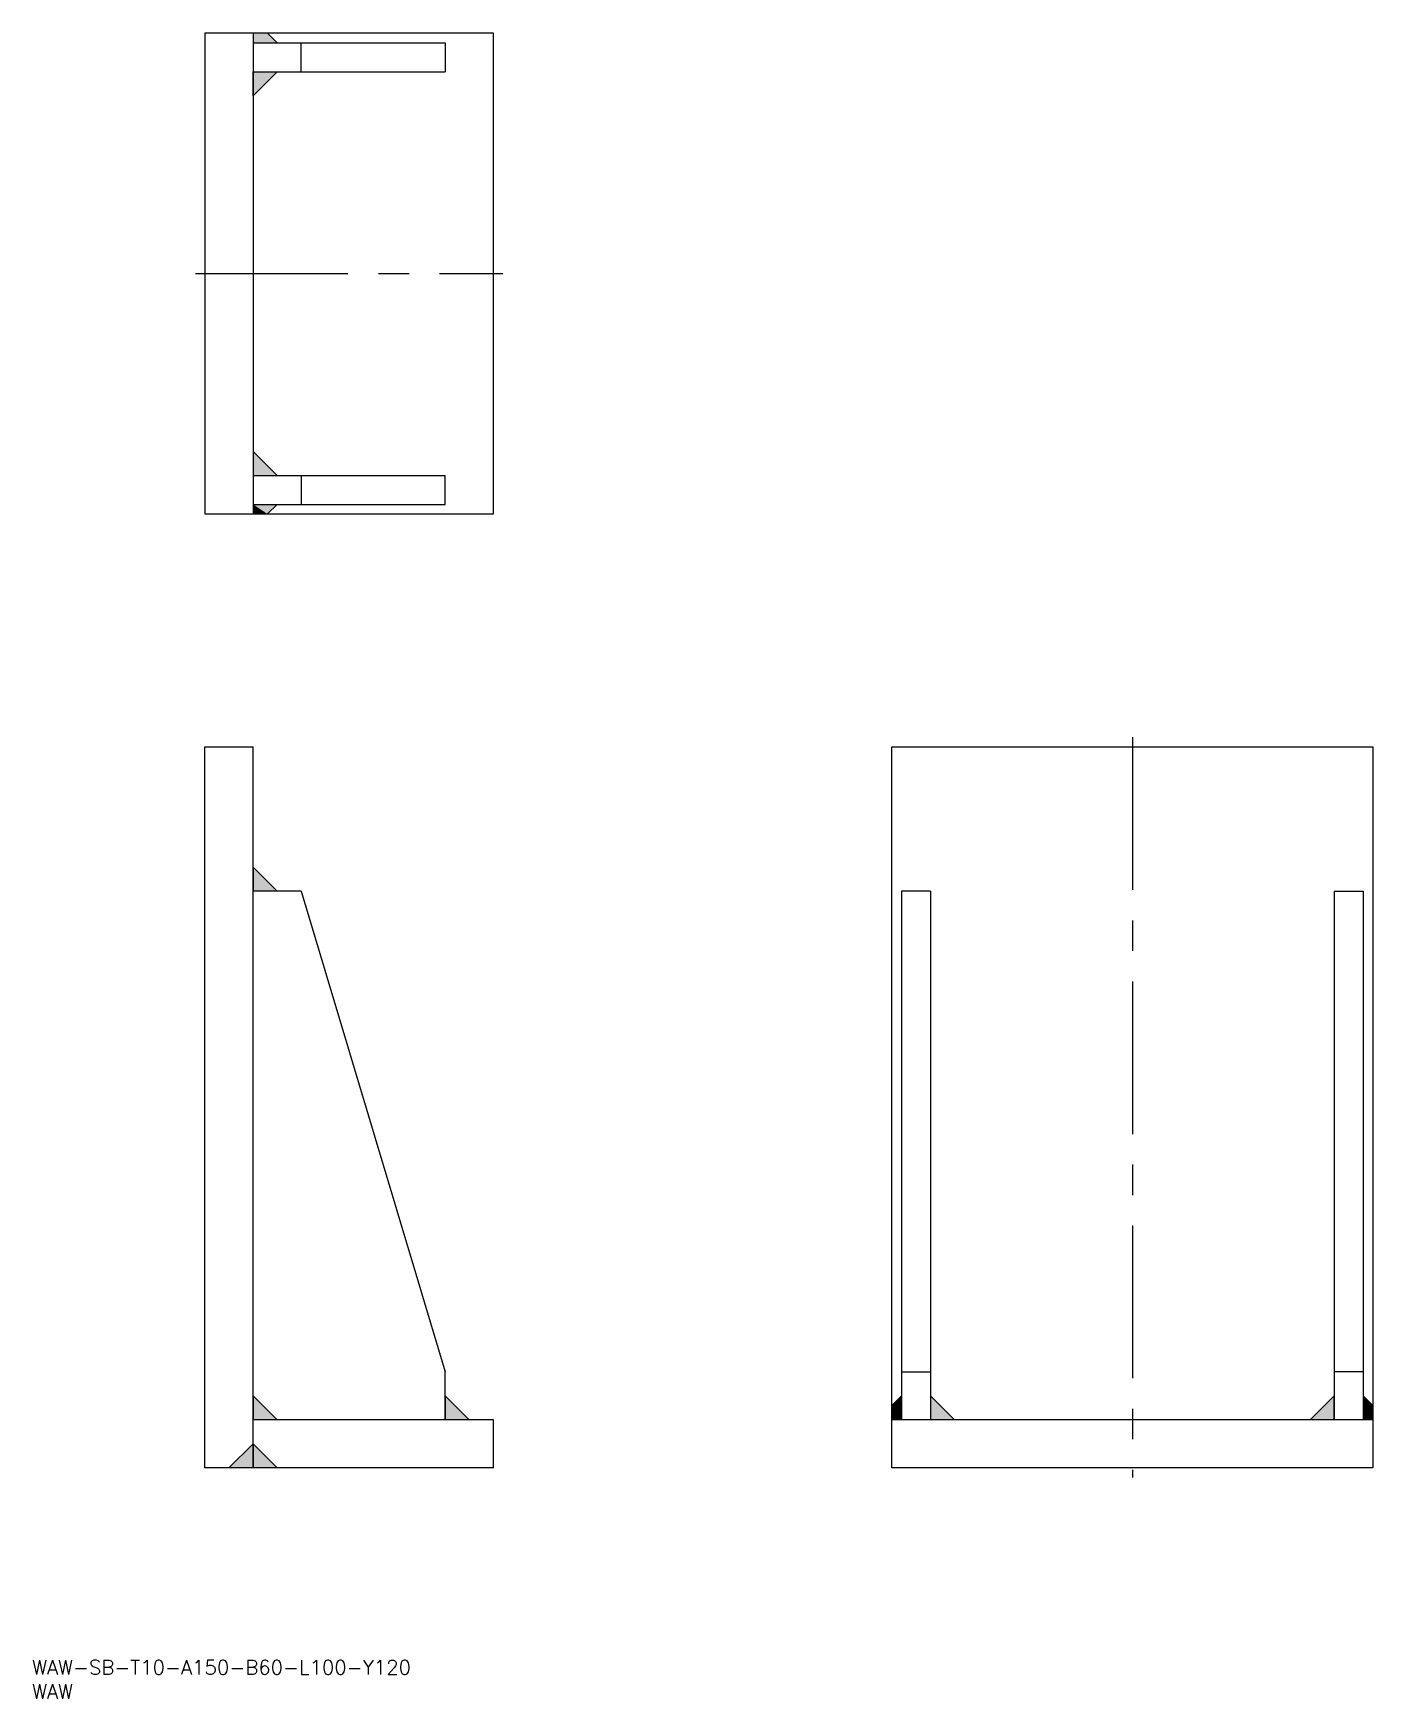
# Model space of a CAD drawing. Extents: x 0 to 279, y 0 to 346.
import ezdxf

# ---------------------------------------------------------------- set-up
doc = ezdxf.new("R2010")
doc.units = 0
doc.linetypes.add('CENTER', pattern=[50.8, 31.75, -6.35, 6.35, -6.35])
doc.layers.get('0').update_dxf_attribs({"linetype": 'CONTINUOUS'})
doc.layers.add('CENTER', color=1, linetype='CENTER')
doc.styles.get("Standard").update_dxf_attribs({"font": 'txt.shx', "height": 3, "bigfont": 'bigfont.shx'})

# ---------------------------------------------------------------- blocks, each defined once
blk = doc.blocks.new('*U1')
at = {"color": 7, "linetype": 'CONTINUOUS'}
blk.add_text('WAW-SB-T10-A150-B60-L100-Y120', height=3, dxfattribs=at).set_placement((0, 5))
blk = doc.blocks.new('*U2')
at = {"color": 7, "linetype": 'CONTINUOUS'}
blk.add_text('WAW', height=3, dxfattribs=at).set_placement((0, 0))
blk = doc.blocks.new('*U3')
at = {"color": 7, "linetype": 'CONTINUOUS'}
for p, q in [((180.891983, 63.026256), (178.891983, 61.026256)), ((180.891983, 61.026256), (180.891983, 63.026256)), ((178.891983, 61.026256), (178.891983, 58.026256)), ((180.891983, 61.026256), (180.891983, 58.026256))]:
    blk.add_line(p, q, dxfattribs=at)
for points in [[(180.891983, 63.026256), (178.891983, 61.026256), (180.891983, 61.026256)], [(178.891983, 61.026256), (178.891983, 58.026256), (180.891983, 58.026256)]]:
    blk.add_solid(points, dxfattribs=at)
at = {"color": 7, "linetype": 'CONTINUOUS', "extrusion": (0, 0, -1)}
blk.add_solid([(-178.891983, 61.026256), (-180.891983, 61.026256), (-180.891983, 58.026256)], dxfattribs=at)
blk = doc.blocks.new('*U4')
at = {"color": 7, "linetype": 'CONTINUOUS'}
for p, q in [((45.964051, 346.47943), (45.964051, 344.47943)), ((48.964051, 346.47943), (50.964051, 344.47943))]:
    blk.add_line(p, q, dxfattribs=at)
blk.add_solid([(45.964051, 346.47943), (45.964051, 344.47943), (50.964051, 344.47943)], dxfattribs=at)
at = {"color": 7, "linetype": 'CONTINUOUS', "extrusion": (0, 0, -1)}
blk.add_solid([(-45.964051, 346.47943), (-48.964051, 346.47943), (-50.964051, 344.47943)], dxfattribs=at)
blk = doc.blocks.new('*U5')
at = {"color": 7, "linetype": 'CONTINUOUS'}
for p, q in [((50.964051, 338.47943), (45.964051, 333.47943)), ((45.964051, 333.47943), (45.964051, 338.47943))]:
    blk.add_line(p, q, dxfattribs=at)
at = {"color": 7, "linetype": 'CONTINUOUS', "extrusion": (0, 0, -1)}
blk.add_solid([(-45.964051, 338.47943), (-50.964051, 338.47943), (-45.964051, 333.47943)], dxfattribs=at)
blk = doc.blocks.new('*U6')
at = {"color": 7, "linetype": 'CONTINUOUS'}
for p, q in [((45.964051, 173.026256), (45.964051, 168.026256)), ((50.964051, 168.026256), (45.964051, 173.026256))]:
    blk.add_line(p, q, dxfattribs=at)
blk.add_solid([(45.964051, 173.026256), (45.964051, 168.026256), (50.964051, 168.026256)], dxfattribs=at)
blk = doc.blocks.new('*U7')
at = {"color": 7, "linetype": 'CONTINUOUS'}
for p, q in [((45.964051, 63.026256), (45.964051, 58.026256)), ((50.964051, 58.026256), (45.964051, 63.026256))]:
    blk.add_line(p, q, dxfattribs=at)
blk.add_solid([(45.964051, 63.026256), (45.964051, 58.026256), (50.964051, 58.026256)], dxfattribs=at)
blk = doc.blocks.new('*U8')
at = {"color": 7, "linetype": 'CONTINUOUS'}
for p, q in [((85.964051, 63.026256), (85.964051, 58.026256)), ((90.964051, 58.026256), (85.964051, 63.026256))]:
    blk.add_line(p, q, dxfattribs=at)
blk.add_solid([(85.964051, 63.026256), (85.964051, 58.026256), (90.964051, 58.026256)], dxfattribs=at)
blk = doc.blocks.new('*U9')
at = {"color": 7, "linetype": 'CONTINUOUS'}
for p, q in [((45.964051, 53.026256), (45.964051, 48.026256)), ((50.964051, 48.026256), (45.964051, 53.026256))]:
    blk.add_line(p, q, dxfattribs=at)
blk.add_solid([(45.964051, 53.026256), (45.964051, 48.026256), (50.964051, 48.026256)], dxfattribs=at)
blk = doc.blocks.new('*U10')
at = {"color": 7, "linetype": 'CONTINUOUS'}
for p, q in [((45.964051, 53.026256), (40.964051, 48.026256)), ((45.964051, 48.026256), (45.964051, 53.026256))]:
    blk.add_line(p, q, dxfattribs=at)
blk.add_solid([(45.964051, 53.026256), (40.964051, 48.026256), (45.964051, 48.026256)], dxfattribs=at)
blk = doc.blocks.new('*U11')
at = {"color": 7, "linetype": 'CONTINUOUS'}
for p, q in [((186.891983, 63.026256), (186.891983, 58.026256)), ((191.891983, 58.026256), (186.891983, 63.026256))]:
    blk.add_line(p, q, dxfattribs=at)
blk.add_solid([(186.891983, 63.026256), (186.891983, 58.026256), (191.891983, 58.026256)], dxfattribs=at)
blk = doc.blocks.new('*U12')
at = {"color": 7, "linetype": 'CONTINUOUS'}
for p, q in [((45.964051, 248.47943), (45.964051, 246.47943)), ((50.964051, 248.47943), (48.964051, 246.47943))]:
    blk.add_line(p, q, dxfattribs=at)
blk.add_solid([(45.964051, 248.47943), (45.964051, 246.47943), (48.964051, 246.47943)], dxfattribs=at)
at = {"color": 7, "linetype": 'CONTINUOUS', "extrusion": (0, 0, -1)}
blk.add_solid([(-45.964051, 248.47943), (-50.964051, 248.47943), (-48.964051, 246.47943)], dxfattribs=at)
blk = doc.blocks.new('*U13')
at = {"color": 7, "linetype": 'CONTINUOUS'}
for p, q in [((45.964051, 259.47943), (45.964051, 254.47943)), ((50.964051, 254.47943), (45.964051, 259.47943))]:
    blk.add_line(p, q, dxfattribs=at)
blk.add_solid([(45.964051, 259.47943), (45.964051, 254.47943), (50.964051, 254.47943)], dxfattribs=at)
blk = doc.blocks.new('*U14')
at = {"color": 7, "linetype": 'CONTINUOUS'}
for p, q in [((276.891983, 63.026256), (276.891983, 61.026256)), ((278.891983, 61.026256), (276.891983, 63.026256)), ((276.891983, 61.026256), (276.891983, 58.026256)), ((278.891983, 61.026256), (278.891983, 58.026256))]:
    blk.add_line(p, q, dxfattribs=at)
for points in [[(276.891983, 63.026256), (276.891983, 61.026256), (278.891983, 61.026256)], [(276.891983, 61.026256), (276.891983, 58.026256), (278.891983, 58.026256)]]:
    blk.add_solid(points, dxfattribs=at)
at = {"color": 7, "linetype": 'CONTINUOUS', "extrusion": (0, 0, -1)}
blk.add_solid([(-276.891983, 61.026256), (-278.891983, 61.026256), (-278.891983, 58.026256)], dxfattribs=at)
blk = doc.blocks.new('*U15')
at = {"color": 7, "linetype": 'CONTINUOUS'}
for p, q in [((270.891983, 63.026256), (265.891983, 58.026256)), ((270.891983, 58.026256), (270.891983, 63.026256))]:
    blk.add_line(p, q, dxfattribs=at)
blk.add_solid([(270.891983, 63.026256), (265.891983, 58.026256), (270.891983, 58.026256)], dxfattribs=at)

msp = doc.modelspace()

# ---------------------------------------------------------------- linework, layer by layer
at = {"color": 7, "linetype": 'CONTINUOUS'}
for p, q in [((95.964051, 346.47943), (35.964051, 346.47943)), ((35.964051, 346.47943), (35.964051, 246.47943)), ((45.964051, 346.47943), (45.964051, 246.47943)), ((48.964051, 346.47943), (50.964051, 344.47943)), ((95.964051, 246.47943), (95.964051, 346.47943)), ((45.964051, 344.47943), (85.964051, 344.47943)), ((55.964051, 338.47943), (55.964051, 344.47943)), ((85.964051, 344.47943), (85.964051, 338.47943)), ((45.964051, 338.47943), (85.964051, 338.47943)), ((45.964051, 333.47943), (50.964051, 338.47943)), ((45.964051, 259.47943), (50.964051, 254.47943)), ((45.964051, 254.47943), (85.964051, 254.47943)), ((55.964051, 254.47943), (55.964051, 248.47943)), ((85.964051, 248.47943), (85.964051, 254.47943)), ((35.964051, 246.47943), (95.964051, 246.47943)), ((45.964051, 248.47943), (85.964051, 248.47943)), ((48.964051, 246.47943), (50.964051, 248.47943)), ((35.964051, 48.026256), (35.964051, 198.026256)), ((35.964051, 198.026256), (45.964051, 198.026256)), ((45.964051, 48.026256), (45.964051, 198.026256)), ((178.891983, 48.026256), (178.891983, 198.026256)), ((178.891983, 198.026256), (278.891983, 198.026256)), ((278.891983, 198.026256), (278.891983, 48.026256)), ((45.964051, 173.026256), (50.964051, 168.026256)), ((55.964051, 168.026256), (45.964051, 168.026256)), ((55.964051, 168.026256), (85.964051, 68.026256)), ((180.891983, 168.026256), (180.891983, 58.026256)), ((186.891983, 168.026256), (180.891983, 168.026256)), ((186.891983, 168.026256), (186.891983, 58.026256)), ((270.891983, 168.026256), (270.891983, 58.026256)), ((270.891983, 168.026256), (276.891983, 168.026256)), ((276.891983, 168.026256), (276.891983, 58.026256)), ((85.964051, 58.026256), (85.964051, 68.026256)), ((180.891983, 68.026256), (186.891983, 68.026256)), ((276.891983, 68.026256), (270.891983, 68.026256)), ((45.964051, 63.026256), (50.964051, 58.026256)), ((85.964051, 63.026256), (90.964051, 58.026256)), ((180.891983, 63.026256), (178.891983, 61.026256)), ((186.891983, 63.026256), (191.891983, 58.026256)), ((270.891983, 63.026256), (265.891983, 58.026256)), ((276.891983, 63.026256), (278.891983, 61.026256)), ((95.964051, 58.026256), (45.964051, 58.026256)), ((95.964051, 48.026256), (95.964051, 58.026256)), ((278.891983, 58.026256), (178.891983, 58.026256)), ((45.964051, 53.026256), (40.964051, 48.026256)), ((45.964051, 53.026256), (50.964051, 48.026256)), ((95.964051, 48.026256), (35.964051, 48.026256)), ((278.891983, 48.026256), (178.891983, 48.026256))]:
    msp.add_line(p, q, dxfattribs=at)
at = {"layer": 'CENTER', "color": 1, "linetype": 'CENTER'}
for p, q in [((33.964051, 296.47943), (97.964051, 296.47943)), ((228.891983, 200.026256), (228.891983, 46.026256))]:
    msp.add_line(p, q, dxfattribs=at)

# ---------------------------------------------------------------- block references
at = {"color": 7, "linetype": 'CONTINUOUS'}
for name in ['*U4', '*U5', '*U13', '*U12', '*U6', '*U7', '*U8', '*U3', '*U11', '*U15', '*U14', '*U10', '*U9', '*U1', '*U2']:
    msp.add_blockref(name, (0, 0), dxfattribs=at)

doc.saveas('drawing.dxf')
